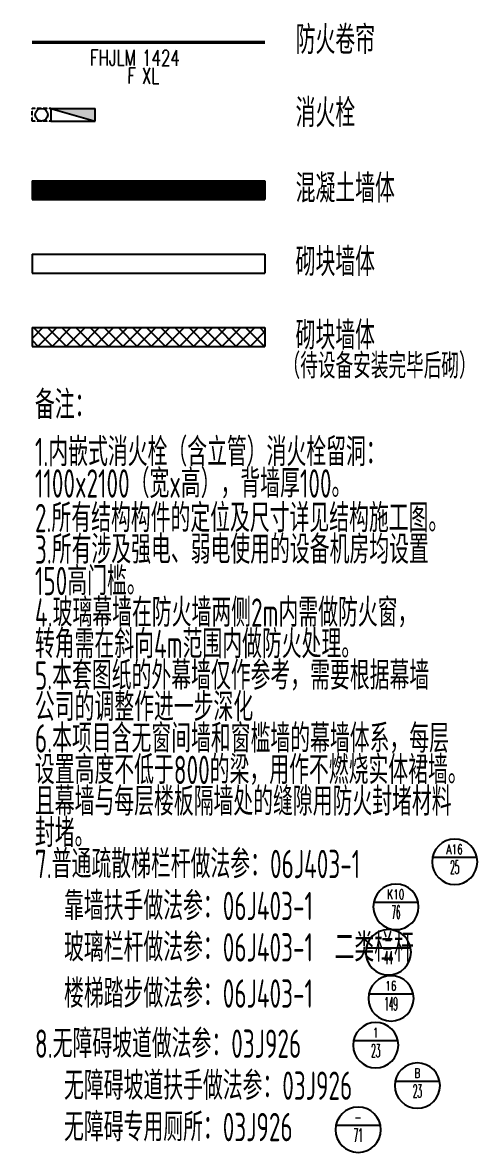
# Model space of a CAD drawing. Header units: millimetres. Extents: x -167 to 12027559, y -6694179 to 6449.
# Drawn here: x 11458274 to 11465495, y -6445577 to -6427646 of the extents above; entities that cross this region are included whole.
import ezdxf
from ezdxf.enums import TextEntityAlignment as Align

# ---------------------------------------------------------------- set-up
doc = ezdxf.new("R2010")
doc.units = ezdxf.units.MM
doc.header["$LTSCALE"] = 10
doc.linetypes.add('DASHED2', pattern=[0.375, 0.25, -0.125])
doc.linetypes.add('HIDDEN', pattern=[0.375, 0.25, -0.125])
for name, color, linetype in [('A-DIMS-100', 1, 'Continuous'), ('A-EQPM', 55, 'Continuous'), ('A-HATH-GRAY', 8, 'Continuous'), ('A-STRS', 50, 'Continuous'), ('A-SYMB', 4, 'Continuous'), ('A-SYMB-AREA', 4, 'Continuous'), ('A-SYMB-DOOR', 3, 'Continuous'), ('A-SYMB-DOOR1', 3, 'Continuous'), ('A-SYMB-DOOR2', 3, 'Continuous'), ('A-SYMB-DOOR3', 3, 'Continuous'), ('A-SYMB-NAME', 4, 'Continuous'), ('A-WALL-CONC', 6, 'Continuous')]:
    doc.layers.add(name, color=color, linetype=linetype)
doc.styles.add('ECADI', font='hzs.shx', dxfattribs={"width": 0.7, "bigfont": 'hztxt.shx'})
doc.styles.add('ECADI-TXT', font='simplex.shx', dxfattribs={"bigfont": 'hztxt.shx'})

# ---------------------------------------------------------------- blocks, each defined once
blk = doc.blocks.new('ECADI-TAG-ROOM')
at = {"layer": 'A-SYMB-AREA', "style": 'ECADI', "width": 0.7}
blk.add_attdef('340M2', text='', height=2.5, dxfattribs=at).set_placement((7.17, -1.75), align=Align.MIDDLE_LEFT)
at = {"layer": 'A-SYMB-NAME', "style": 'ECADI', "width": 0.7}
blk.add_attdef('CHINESENAME', (-5.13, 0.09), '', height=4.5, dxfattribs=at)
blk = doc.blocks.new('ECADI-TAG-DOOR')
at = {"layer": 'A-SYMB-DOOR', "style": 'ECADI-TXT', "width": 0.7}
for tag, p in [('门窗主编号1', (-6.41, 7.26)), ('门窗主编号2', (2.08, 7.26))]:
    blk.add_attdef(tag, p, '', height=2.5, dxfattribs=at)
at = {"layer": 'A-SYMB-DOOR', "style": 'ECADI-TXT', "width": 0.7, "flags": 1}
for tag, p in [('洞口尺寸(宽X高)', (-6.42, 1.62)), ('备注', (-6.39, -1.21))]:
    blk.add_attdef(tag, p, '', height=2.5, dxfattribs=at)
at = {"layer": 'A-SYMB-DOOR1', "style": 'ECADI-TXT', "width": 0.7}
blk.add_attdef('门窗辅编号1', (-6.41, 4.41), '', height=2.5, dxfattribs=at)
at = {"layer": 'A-SYMB-DOOR2', "style": 'ECADI-TXT', "width": 0.7}
blk.add_attdef('门窗辅编号2', (-2.86, 4.41), '', height=2.5, dxfattribs=at)
at = {"layer": 'A-SYMB-DOOR3', "style": 'ECADI-TXT', "width": 0.7}
blk.add_attdef('门窗辅编号3', (2.32, 4.41), '', height=2.5, dxfattribs=at)
blk = doc.blocks.new('hydrant')
at = {"layer": 'A-EQPM'}
blk.add_hatch(color=256, dxfattribs=at).paths.add_polyline_path([(200, 0), (0, 0), (0, -700)])
for p, q in [((200, 0), (0, 0)), ((0, -700), (0, 0)), ((0, -700), (200, 0)), ((200, -700), (200, 0)), ((0, -700), (200, -700))]:
    blk.add_line(p, q, dxfattribs=at)
at = {"layer": 'A-EQPM', "linetype": 'HIDDEN', "lineweight": -2, "ltscale": 0.2}
for p, q in [((0, -700), (0, -1000)), ((200, -700), (200, -1000)), ((200, -1000), (0, -1000))]:
    blk.add_line(p, q, dxfattribs=at)
at = {"layer": 'A-EQPM'}
blk.add_circle((100, -850), 100, dxfattribs=at)
blk = doc.blocks.new('ECADI-TAG-DWGREF')
at = {"color": 1}
blk.add_line((-5.89, 1.13), (5.89, 1.13), dxfattribs=at)
blk.add_circle((0, 0), 6, dxfattribs=at)
at = {"style": 'ECADI-TXT', "width": 0.7}
blk.add_attdef('88', text='', height=2.5, dxfattribs=at).set_placement((0.05, 2.05), align=Align.CENTER)
blk.add_attdef('88-888', text='', height=2.5, dxfattribs=at).set_placement((0, 0.31), align=Align.TOP_CENTER)

msp = doc.modelspace()

# ---------------------------------------------------------------- hatches: boundary and pattern name
at = {"layer": 'A-HATH-GRAY'}
h = msp.add_hatch(dxfattribs=at)
h.set_pattern_fill('ANSI37', color=256, scale=50)
h.set_pattern_definition([(45, (-219853.6, -38843.08), (-112.2532015, 112.2532015), []), (135, (-219853.6, -38843.08), (-112.2532015, -112.2532015), [])])
h.paths.add_polyline_path([(11462122, -6432488), (11458424, -6432488), (11458424, -6432788), (11462122, -6432788)])

# ---------------------------------------------------------------- linework, layer by layer
at = {"layer": 'A-DIMS-100'}
msp.add_line((11462122, -6430156), (11462122, -6430456), dxfattribs=at)
at = {"layer": 'A-HATH-GRAY', "const_width": 300}
msp.add_lwpolyline([(11462122, -6430306), (11458424, -6430306)], dxfattribs=at)
at = {"layer": 'A-STRS', "linetype": 'DASHED2', "ltscale": 2.5, "const_width": 50}
msp.add_lwpolyline([(11458424, -6427960), (11462122, -6427960)], dxfattribs=at)
at = {"layer": 'A-WALL-CONC'}
for p, q in [((11458424, -6430156), (11458424, -6430456)), ((11458424, -6430156), (11462122, -6430156)), ((11458424, -6430456), (11462122, -6430456)), ((11458424, -6431322), (11458424, -6431622)), ((11458424, -6431322), (11462122, -6431322)), ((11462122, -6431322), (11462122, -6431622)), ((11458424, -6431622), (11462122, -6431622)), ((11458424, -6432488), (11458424, -6432788)), ((11458424, -6432488), (11462122, -6432488)), ((11462122, -6432488), (11462122, -6432788)), ((11458424, -6432788), (11462122, -6432788))]:
    msp.add_line(p, q, dxfattribs=at)

# ---------------------------------------------------------------- block references
at = {"layer": 'A-EQPM', "rotation": 270}
msp.add_blockref('hydrant', (11459424, -6429009), dxfattribs=at)
at = {"layer": 'A-SYMB'}
ref = msp.add_blockref('ECADI-TAG-ROOM', (11463122, -6428154), dxfattribs=dict(at, xscale=100, yscale=100, zscale=100))
ref.add_attrib('CHINESENAME', '防火卷帘', (11462609, -6428145), dxfattribs={"layer": 'A-SYMB-NAME', "height": 450, "style": 'ECADI', "width": 0.7})
ref = msp.add_blockref('ECADI-TAG-ROOM', (11463122, -6429315), dxfattribs=dict(at, xscale=100, yscale=100, zscale=100))
ref.add_attrib('CHINESENAME', '消火栓', (11462609, -6429306), dxfattribs={"layer": 'A-SYMB-NAME', "height": 450, "style": 'ECADI', "width": 0.7})
ref = msp.add_blockref('ECADI-TAG-ROOM', (11463122, -6430512), dxfattribs=dict(at, xscale=100, yscale=100, zscale=100))
ref.add_attrib('CHINESENAME', '混凝土墙体', (11462609, -6430503), dxfattribs={"layer": 'A-SYMB-NAME', "height": 450, "style": 'ECADI', "width": 0.7})
ref = msp.add_blockref('ECADI-TAG-ROOM', (11463122, -6431678), dxfattribs=dict(at, xscale=100, yscale=100, zscale=100))
ref.add_attrib('CHINESENAME', '砌块墙体', (11462609, -6431669), dxfattribs={"layer": 'A-SYMB-NAME', "height": 450, "style": 'ECADI', "width": 0.7})
ref = msp.add_blockref('ECADI-TAG-ROOM', (11463122, -6432844), dxfattribs=dict(at, xscale=100, yscale=100, zscale=100))
ref.add_attrib('CHINESENAME', '砌块墙体', (11462609, -6432836), dxfattribs={"layer": 'A-SYMB-NAME', "height": 450, "style": 'ECADI', "width": 0.7})
ref.add_attrib('340M2', '（待设备安装完毕后砌）', dxfattribs={"layer": 'A-SYMB-AREA', "height": 400, "style": 'ECADI', "width": 0.7}).set_placement((11462402, -6433095), align=Align.MIDDLE_LEFT)
ref = msp.add_blockref('ECADI-TAG-ROOM', (11458982, -6433945), dxfattribs=dict(at, xscale=100, yscale=100, zscale=100))
ref.add_attrib('CHINESENAME', '备注：', (11458470, -6433937), dxfattribs={"layer": 'A-SYMB-NAME', "height": 450, "style": 'ECADI', "width": 0.7})
ref = msp.add_blockref('ECADI-TAG-ROOM', (11458982, -6434695), dxfattribs=dict(at, xscale=100, yscale=100, zscale=100))
ref.add_attrib('CHINESENAME', '1.内嵌式消火栓（含立管）消火栓留洞：', (11458470, -6434686), dxfattribs={"layer": 'A-SYMB-NAME', "height": 450, "style": 'ECADI', "width": 0.7})
ref = msp.add_blockref('ECADI-TAG-ROOM', (11458982, -6435195), dxfattribs=dict(at, xscale=100, yscale=100, zscale=100))
ref.add_attrib('CHINESENAME', '1100x2100（宽x高），背墙厚100。', (11458470, -6435186), dxfattribs={"layer": 'A-SYMB-NAME', "height": 450, "style": 'ECADI', "width": 0.7})
ref = msp.add_blockref('ECADI-TAG-ROOM', (11458982, -6435742), dxfattribs=dict(at, xscale=100, yscale=100, zscale=100))
ref.add_attrib('CHINESENAME', '2.所有结构构件的定位及尺寸详见结构施工图。', (11458470, -6435734), dxfattribs={"layer": 'A-SYMB-NAME', "height": 450, "style": 'ECADI', "width": 0.7})
ref = msp.add_blockref('ECADI-TAG-ROOM', (11458982, -6436242), dxfattribs=dict(at, xscale=100, yscale=100, zscale=100))
ref.add_attrib('CHINESENAME', '3.所有涉及强电、弱电使用的设备机房均设置', (11458470, -6436234), dxfattribs={"layer": 'A-SYMB-NAME', "height": 450, "style": 'ECADI', "width": 0.7})
ref = msp.add_blockref('ECADI-TAG-ROOM', (11458982, -6436742), dxfattribs=dict(at, xscale=100, yscale=100, zscale=100))
ref.add_attrib('CHINESENAME', '150高门槛。', (11458470, -6436734), dxfattribs={"layer": 'A-SYMB-NAME', "height": 450, "style": 'ECADI', "width": 0.7})
ref = msp.add_blockref('ECADI-TAG-ROOM', (11458982, -6437242), dxfattribs=dict(at, xscale=100, yscale=100, zscale=100))
ref.add_attrib('CHINESENAME', '4.玻璃幕墙在防火墙两侧2m内需做防火窗，', (11458470, -6437234), dxfattribs={"layer": 'A-SYMB-NAME', "height": 450, "style": 'ECADI', "width": 0.7})
ref = msp.add_blockref('ECADI-TAG-ROOM', (11458982, -6437742), dxfattribs=dict(at, xscale=100, yscale=100, zscale=100))
ref.add_attrib('CHINESENAME', '转角需在斜向4m范围内做防火处理。', (11458470, -6437734), dxfattribs={"layer": 'A-SYMB-NAME', "height": 450, "style": 'ECADI', "width": 0.7})
ref = msp.add_blockref('ECADI-TAG-ROOM', (11458982, -6438242), dxfattribs=dict(at, xscale=100, yscale=100, zscale=100))
ref.add_attrib('CHINESENAME', '5.本套图纸的外幕墙仅作参考，需要根据幕墙', (11458470, -6438234), dxfattribs={"layer": 'A-SYMB-NAME', "height": 450, "style": 'ECADI', "width": 0.7})
ref = msp.add_blockref('ECADI-TAG-ROOM', (11458982, -6438742), dxfattribs=dict(at, xscale=100, yscale=100, zscale=100))
ref.add_attrib('CHINESENAME', '公司的调整作进一步深化', (11458470, -6438734), dxfattribs={"layer": 'A-SYMB-NAME', "height": 450, "style": 'ECADI', "width": 0.7})
ref = msp.add_blockref('ECADI-TAG-ROOM', (11458982, -6439241), dxfattribs=dict(at, xscale=100, yscale=100, zscale=100))
ref.add_attrib('CHINESENAME', '6.本项目含无窗间墙和窗槛墙的幕墙体系，每层', (11458470, -6439232), dxfattribs={"layer": 'A-SYMB-NAME', "height": 450, "style": 'ECADI', "width": 0.7})
ref = msp.add_blockref('ECADI-TAG-ROOM', (11458982, -6439741), dxfattribs=dict(at, xscale=100, yscale=100, zscale=100))
ref.add_attrib('CHINESENAME', '设置高度不低于800的梁，用作不燃烧实体裙墙。', (11458470, -6439732), dxfattribs={"layer": 'A-SYMB-NAME', "height": 450, "style": 'ECADI', "width": 0.7})
ref = msp.add_blockref('ECADI-TAG-ROOM', (11458982, -6440241), dxfattribs=dict(at, xscale=100, yscale=100, zscale=100))
ref.add_attrib('CHINESENAME', '且幕墙与每层楼板隔墙处的缝隙用防火封堵材料', (11458470, -6440232), dxfattribs={"layer": 'A-SYMB-NAME', "height": 450, "style": 'ECADI', "width": 0.7})
ref = msp.add_blockref('ECADI-TAG-ROOM', (11458982, -6440741), dxfattribs=dict(at, xscale=100, yscale=100, zscale=100))
ref.add_attrib('CHINESENAME', '封堵。', (11458470, -6440732), dxfattribs={"layer": 'A-SYMB-NAME', "height": 450, "style": 'ECADI', "width": 0.7})
ref = msp.add_blockref('ECADI-TAG-DWGREF', (11465135, -6440965), dxfattribs=dict(at, xscale=-60, yscale=60, zscale=60))
ref.add_attrib('88-888', '25', dxfattribs={"layer": '0', "height": 210, "style": 'ECADI-TXT', "width": 0.4}).set_placement((11465135, -6440947), align=Align.TOP_CENTER)
ref.add_attrib('88', 'A16', dxfattribs={"layer": '0', "height": 150, "style": 'ECADI-TXT', "width": 0.7}).set_placement((11465132, -6440842), align=Align.CENTER)
ref = msp.add_blockref('ECADI-TAG-ROOM', (11458982, -6441234), dxfattribs=dict(at, xscale=100, yscale=100, zscale=100))
ref.add_attrib('CHINESENAME', '7.普通疏散梯栏杆做法参：06J403-1', (11458470, -6441225), dxfattribs={"layer": 'A-SYMB-NAME', "height": 450, "style": 'ECADI', "width": 0.7})
ref = msp.add_blockref('ECADI-TAG-ROOM', (11459445, -6441900), dxfattribs=dict(at, xscale=100, yscale=100, zscale=100))
ref.add_attrib('CHINESENAME', '靠墙扶手做法参：06J403-1', (11458932, -6441891), dxfattribs={"layer": 'A-SYMB-NAME', "height": 450, "style": 'ECADI', "width": 0.7})
ref = msp.add_blockref('ECADI-TAG-DWGREF', (11464202, -6441679), dxfattribs=dict(at, xscale=-60, yscale=60, zscale=60))
ref.add_attrib('88-888', '76', dxfattribs={"layer": '0', "height": 210, "style": 'ECADI-TXT', "width": 0.4}).set_placement((11464202, -6441660), align=Align.TOP_CENTER)
ref.add_attrib('88', 'K10', dxfattribs={"layer": '0', "height": 150, "style": 'ECADI-TXT', "width": 0.7}).set_placement((11464199, -6441556), align=Align.CENTER)
ref = msp.add_blockref('ECADI-TAG-ROOM', (11459445, -6442557), dxfattribs=dict(at, xscale=100, yscale=100, zscale=100))
ref.add_attrib('CHINESENAME', '玻璃栏杆做法参：06J403-1  二类栏杆', (11458932, -6442548), dxfattribs={"layer": 'A-SYMB-NAME', "height": 450, "style": 'ECADI', "width": 0.7})
ref = msp.add_blockref('ECADI-TAG-DWGREF', (11464081, -6442401), dxfattribs=dict(at, xscale=-60, yscale=60, zscale=60))
ref.add_attrib('88-888', '44', dxfattribs={"layer": '0', "height": 210, "style": 'ECADI-TXT', "width": 0.4}).set_placement((11464081, -6442382), align=Align.TOP_CENTER)
ref.add_attrib('88', '-', dxfattribs={"layer": '0', "height": 150, "style": 'ECADI-TXT', "width": 0.7}).set_placement((11464078, -6442278), align=Align.CENTER)
ref = msp.add_blockref('ECADI-TAG-ROOM', (11459445, -6443290), dxfattribs=dict(at, xscale=100, yscale=100, zscale=100))
ref.add_attrib('CHINESENAME', '楼梯踏步做法参：06J403-1', (11458932, -6443281), dxfattribs={"layer": 'A-SYMB-NAME', "height": 450, "style": 'ECADI', "width": 0.7})
ref = msp.add_blockref('ECADI-TAG-DWGREF', (11464124, -6443133), dxfattribs=dict(at, xscale=-60, yscale=60, zscale=60))
ref.add_attrib('88-888', '149', dxfattribs={"layer": '0', "height": 210, "style": 'ECADI-TXT', "width": 0.4}).set_placement((11464124, -6443115), align=Align.TOP_CENTER)
ref.add_attrib('88', '16', dxfattribs={"layer": '0', "height": 150, "style": 'ECADI-TXT', "width": 0.7}).set_placement((11464121, -6443010), align=Align.CENTER)
ref = msp.add_blockref('ECADI-TAG-DWGREF', (11463881, -6443875), dxfattribs=dict(at, xscale=-60, yscale=60, zscale=60))
ref.add_attrib('88-888', '23', dxfattribs={"layer": '0', "height": 210, "style": 'ECADI-TXT', "width": 0.4}).set_placement((11463881, -6443857), align=Align.TOP_CENTER)
ref.add_attrib('88', '1', dxfattribs={"layer": '0', "height": 150, "style": 'ECADI-TXT', "width": 0.7}).set_placement((11463878, -6443752), align=Align.CENTER)
ref = msp.add_blockref('ECADI-TAG-ROOM', (11458982, -6444085), dxfattribs=dict(at, xscale=100, yscale=100, zscale=100))
ref.add_attrib('CHINESENAME', '8.无障碍坡道做法参：03J926', (11458470, -6444077), dxfattribs={"layer": 'A-SYMB-NAME', "height": 450, "style": 'ECADI', "width": 0.7})
ref = msp.add_blockref('ECADI-TAG-ROOM', (11459445, -6444752), dxfattribs=dict(at, xscale=100, yscale=100, zscale=100))
ref.add_attrib('CHINESENAME', '无障碍坡道扶手做法参：03J926', (11458932, -6444743), dxfattribs={"layer": 'A-SYMB-NAME', "height": 450, "style": 'ECADI', "width": 0.7})
ref = msp.add_blockref('ECADI-TAG-DWGREF', (11464542, -6444517), dxfattribs=dict(at, xscale=-60, yscale=60, zscale=60))
ref.add_attrib('88-888', '23', dxfattribs={"layer": '0', "height": 210, "style": 'ECADI-TXT', "width": 0.4}).set_placement((11464542, -6444498), align=Align.TOP_CENTER)
ref.add_attrib('88', 'B', dxfattribs={"layer": '0', "height": 150, "style": 'ECADI-TXT', "width": 0.7}).set_placement((11464539, -6444393), align=Align.CENTER)
ref = msp.add_blockref('ECADI-TAG-ROOM', (11459445, -6445409), dxfattribs=dict(at, xscale=100, yscale=100, zscale=100))
ref.add_attrib('CHINESENAME', '无障碍专用厕所：03J926', (11458932, -6445400), dxfattribs={"layer": 'A-SYMB-NAME', "height": 450, "style": 'ECADI', "width": 0.7})
ref = msp.add_blockref('ECADI-TAG-DWGREF', (11463602, -6445217), dxfattribs=dict(at, xscale=-60, yscale=60, zscale=60))
ref.add_attrib('88-888', '71', dxfattribs={"layer": '0', "height": 210, "style": 'ECADI-TXT', "width": 0.4}).set_placement((11463602, -6445198), align=Align.TOP_CENTER)
ref.add_attrib('88', '-', dxfattribs={"layer": '0', "height": 150, "style": 'ECADI-TXT', "width": 0.7}).set_placement((11463600, -6445094), align=Align.CENTER)
at = {"layer": 'A-SYMB-DOOR'}
ref = msp.add_blockref('ECADI-TAG-DOOR', (11460303, -6429057), dxfattribs=dict(at, xscale=100, yscale=100, zscale=100))
ref.add_attrib('门窗主编号1', 'FHJLM', dxfattribs={"height": 250, "style": 'ECADI-TXT', "width": 0.7}).set_placement((11460073, -6428329), align=Align.RIGHT)
ref.add_attrib('门窗主编号2', '1424', (11460172, -6428333, 333), dxfattribs={"height": 250, "style": 'ECADI-TXT', "width": 0.7})
ref.add_attrib('门窗辅编号1', 'F', dxfattribs={"layer": 'A-SYMB-DOOR1', "height": 250, "rotation": 359.8057, "style": 'ECADI-TXT', "width": 0.7}).set_placement((11460073, -6428616), align=Align.RIGHT)
ref.add_attrib('门窗辅编号2', 'XL', (11460169, -6428616), dxfattribs={"layer": 'A-SYMB-DOOR2', "height": 250, "style": 'ECADI-TXT', "width": 0.7})

doc.saveas('drawing.dxf')
